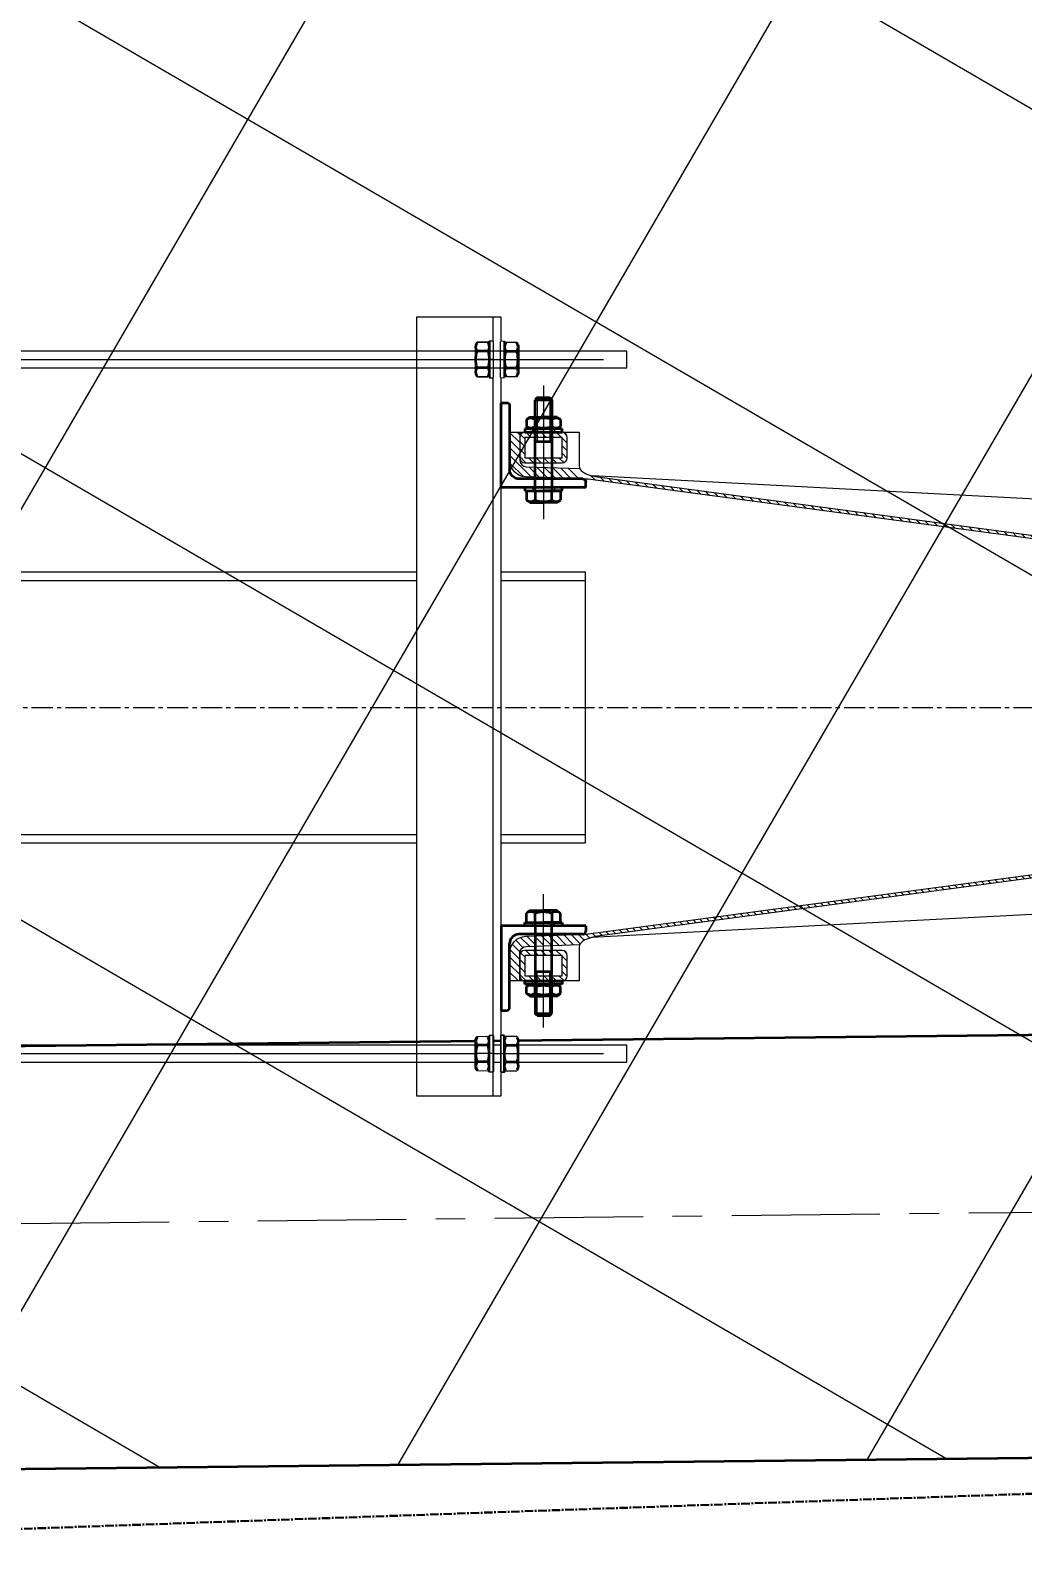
# Model space of a CAD drawing. Header units: millimetres. Extents: x 265754 to 14267433, y -6145605 to 2433772.
# Drawn here: x 7942283 to 7942869, y -581939 to -581038 of the extents above; entities that cross this region are included whole.
import ezdxf
from ezdxf import colors
from ezdxf.entities.mleader import LeaderData, LeaderLine
from ezdxf.math import Vec2, Vec3

# ---------------------------------------------------------------- set-up
doc = ezdxf.new("R2010")
doc.units = ezdxf.units.MM
doc.set_wipeout_variables(frame=1)
doc.linetypes.add('осевая', pattern=[2, 1.25, -0.25, 0.25, -0.25])
doc.linetypes.add('осеваяX2', pattern=[4, 2.5, -0.5, 0.5, -0.5])
for name, color, linetype, lineweight in [('1-Бетон', 106, 'Continuous', 35), ('Выноски', 3, 'Continuous', 15), ('ИС_Med', 7, 'Continuous', 35), ('ИС_Ось', 3, 'осевая', 18), ('ИС_Тон', 3, 'Continuous', 18), ('ИС_Тонкая', 3, 'Continuous', 18), ('ИС_Штр', 3, 'Continuous', 9), ('ИС_Штриховка', 2, 'Continuous', 9), ('МДП_Ось', 1, 'осеваяX2', 30)]:
    doc.layers.add(name, color=color, linetype=linetype, lineweight=lineweight)
doc.styles.add('ISOCPEUR', font='isocpeur.ttf', dxfattribs={"width": 0.8, "oblique": 15, "height": 2.5})
pattern_1 = [(135, (16598505.92198944, -12793054.58534241), (2.245064030267288, 2.245064030267288), [])]

# ---------------------------------------------------------------- blocks, each defined once
blk = doc.blocks.new('План Узловая')
at = {"layer": 'ИС_Штр'}
h = blk.add_hatch(dxfattribs=at)
h.set_pattern_fill('ANSI37', color=256, scale=75, angle=14.81052377493742)
h.set_pattern_definition([(59.81052396495632, (64725.58330176224, 13618.08657903201), (-205.8274349733927, 119.7438208730364), []), (149.8105239649563, (64725.58330176224, 13618.08657903201), (-119.7438208730364, -205.8274349733926), [])])
h.paths.add_polyline_path([(64765.27547507826, 13803.95766447927), (64760.00405898067, 13803.89978406299), (64695.98485941411, 13799.66649381252), (64637.30393426679, 13548.89627587504), (64733.79867590475, 13555.27702183503), (64768.00162352639, 13555.65257193602)])
h.paths.add_polyline_path([(64768.51172118128, 13509.19147569523), (64768.00162352639, 13555.65257193602), (64733.79867590475, 13555.27702183503), (64637.30393426679, 13548.89627587504), (64627.65097884211, 13507.64481759432)])
h.paths.add_polyline_path([(62393.91473601304, 12962.57771643333), (62406.02434799122, 12779.44648276642), (62505.80643444415, 12786.04460546293), (62493.69682246592, 12969.17583912984), (62782.34588460356, 12988.26285157073), (62635.07058297773, 13416.49794877076), (60918.2754130541, 13302.97431360988), (60921.58694187918, 13252.89472724003), (61420.4976120966, 13285.88535646279), (61446.01607285417, 12899.97479157173)])
h.paths.add_polyline_path([(62635.07058297773, 13416.49794877076), (62552.05010515067, 13657.89811566495), (60902.02081135398, 13548.78939562931), (60918.2754130541, 13302.97431360988)])
h.paths.add_polyline_path([(64637.30393426679, 13548.89627587504), (64695.98485941405, 13799.66649381246), (62552.05010515067, 13657.89811566495), (62635.07058297773, 13416.49794877076)])
h.paths.add_polyline_path([(64268.54185883497, 13503.70178122836), (64627.65097884211, 13507.64481759432), (64637.30393426673, 13548.89627587504), (62635.07058297773, 13416.49794877076), (62782.34588460356, 12988.26285157073), (62842.97031857976, 12992.27166184364), (62857.72974486928, 12769.0678177001), (62877.14361384121, 12712.61775462469), (62872.87079096149, 13101.76193775225), (63222.84969460394, 13105.60472387564), (63224.86475473153, 12922.08461331745), (63324.85872720083, 12923.18255220994), (63322.84366707318, 13106.70266276813), (64272.78629415698, 13117.14297427051)])
h.paths.add_polyline_path([(64294.01084125339, 12081.84913005563), (64299.18340373377, 12103.95383643563), (64283.91300334223, 12103.78616666421), (64279.67105554033, 12490.11842456448), (63329.72842844861, 12479.67811323138), (63327.71336832101, 12663.19822378957), (63227.71939585177, 12662.1002848972), (63229.73445597925, 12478.58017433895), (62958.65564861539, 12475.60371527699), (63122.03071113705, 12000.55504787201)], flags=17)
h.paths.add_polyline_path([(62958.65564861539, 12475.60371527699), (62877.19429921045, 12474.70926552638), (62884.34466154728, 12366.57576973224), (62535.0711654335, 12343.4799470185), (62522.96155345539, 12526.61118068558), (62423.17946700245, 12520.01305798889), (62435.28907898063, 12336.88182432204), (61487.39041591494, 12274.27889814659), (61512.8713298628, 11888.93614612939), (63122.03071113705, 12000.55504787201)], flags=17)
h.paths.add_polyline_path([(62406.02434799122, 12779.44648276642), (62396.12716394634, 12929.11961244553), (61448.22850079241, 12866.51668751368), (61466.68447097874, 12587.41075131088), (62414.57805277262, 12650.09052058909)])
h.paths.add_polyline_path([(62433.07665104739, 12370.33992830978), (62423.17946700245, 12520.01305798889), (62414.57805277262, 12650.09052058909), (61466.68447097874, 12587.41075131088), (61485.17798797664, 12307.73700220458)])
h.paths.add_polyline_path([(62882.13223361404, 12400.03387371986), (62863.63363533682, 12679.78446603706), (62514.36013922543, 12656.6886432867), (62522.96155345539, 12526.61118068558), (62532.85873750027, 12376.93805100623)], flags=17)
h.paths.add_polyline_path([(62793.64587383741, 12955.40566550847), (62495.90925039916, 12935.71773514216), (62505.80643444415, 12786.04460546293), (62514.36013922543, 12656.6886432867), (62863.63363533682, 12679.78446603706), (62857.72974486928, 12769.0678177001)], flags=17)
h.paths.add_polyline_path([(63224.86475473153, 12922.08461331745), (63223.21784639294, 13072.07557202131), (62873.23894275044, 13068.23278589803), (62876.31181927474, 12788.37282948359), (63226.29072291724, 12792.21561561048)], flags=17)
h.paths.add_polyline_path([(63227.71939585177, 12662.1002848972), (63226.29072291724, 12792.21561561048), (62876.31181927474, 12788.37282948359), (62877.14361384121, 12712.61775462469), (62947.16655671113, 12509.01075864438), (63229.36630419031, 12512.10932619334)], flags=17)
h.paths.add_polyline_path([(64279.30290375097, 12523.64757642808), (64276.22743108839, 12803.74397396063), (63326.28469538648, 12793.31355450378), (63327.71336832101, 12663.19822378957), (63329.36027665966, 12513.20726508577)], flags=17)
h.paths.add_polyline_path([(64276.22743108839, 12803.74397396063), (64273.15444594639, 13083.61382240709), (63323.21181886218, 13073.17351091374), (63324.85872720083, 12923.18255220994), (63326.28469538648, 12793.31355450378)])
h.paths.add_polyline_path([(66221.58489557641, 7824.802713020006), (66721.55475792277, 7830.292407486937), (66716.0650634566, 8330.26226976898), (65585.94169458555, 8317.853457813966), (65570.57055007824, 9717.769072378054), (66070.5404124246, 9723.258766844927), (66065.05071795767, 10223.22862919513), (64934.92734899221, 10210.81981723907), (64919.55620448483, 11610.73543180316), (65419.52606683125, 11616.22512627003), (65414.03637230751, 12116.19497862138), (64862.96007103164, 12115.91437940311), (61014.09417537221, 11858.68060725241), (61046.81775741297, 11354.29999420181), (62060.79670245119, 11424.07595104357), (62153.17042021739, 10027.12674071064), (61654.25998795353, 9994.136127222562), (61687.25060144783, 9495.225694864348), (62701.09579274931, 9562.266535624512), (62793.46951051551, 8165.317325291573), (62294.55907825165, 8132.326711803442), (62327.54969174595, 7633.416279445228), (63341.39488304744, 7700.457120205392), (63433.76860081364, 6303.507909872511), (62934.85816854978, 6270.51729638438), (62967.84878204652, 5771.606863989611), (63981.69397339312, 5838.647704752802), (64074.06769115932, 4441.698494419863), (63575.15725889546, 4408.707880931732), (63608.14787238982, 3909.797448573576), (64621.99306380592, 3976.838289395324), (64714.36678157211, 2579.889079062385), (64215.45634930825, 2546.898465574253), (64248.44696280261, 2047.988033216097), (65262.29215410404, 2115.028873976204), (65354.6658718703, 718.0796636432642), (64855.75543960638, 685.0890501551912), (64901.94229847548, -13.38555479858769), (65323.16334751365, 14.46781313285464), (68697.65451143665, 51.5199073983822), (68689.968939182, 751.4777148098801), (68189.99907683564, 745.9880203430075), (68174.62793232838, 2145.903634906979), (68674.59779467469, 2151.39332937391), (68669.10810020781, 2651.363191724056), (67538.9847312423, 2638.954379768053), (67523.61358673504, 4038.869994332083), (68023.5834490814, 4044.359688799013), (68018.09375461622, 4544.329550986644), (66887.970385677, 4531.920739030931), (66872.59924116975, 5931.836353594961), (67372.56910351611, 5937.326048061834), (67367.07940904918, 6437.29591041198), (66236.95604008366, 6424.887098455976)])
at = {"layer": 'ИС_Med'}
for points in [[(10149.6766130504, -4434.557615104772), (32095.84325178718, -1932.153487388219), (65313.53597854835, 264.3771739467629), (98056.22465341061, 623.8935575291398), (100215.1736815489, 528.4554030880099)], [(100302.5643072961, 274.3480767873116), (98052.0735818771, 373.8329087988241), (65323.16334751365, 14.46781313285464), (32087.49713647336, -2184.725104697689), (10232.9464191242, -4676.682758318668)]]:
    blk.add_lwpolyline(points, dxfattribs=at)
at = {"layer": 'ИС_Ось', "color": 2, "ltscale": 70}
for points in [[(172669.4865019924, -5094.448025299484), (148220.3896199672, -2510.588124022877), (129234.6710553742, -859.4733675673124), (98054.57211781928, 518.8690849919221), (65324.98813192089, 159.4965908002632), (33630.76804503257, -1936.293949172323), (8903.024143849587, -4780.269644752174)], [(172654.2472980657, -5238.644997055766), (148206.487485762, -2654.926401646415), (129225.1836240305, -1004.195574880687), (98052.16449633686, 373.8339087393761), (65330.57200592806, 14.54916157400294), (33643.84309371328, -2080.746022053769), (8919.59160160087, -4924.320050317932)]]:
    blk.add_lwpolyline(points, dxfattribs=at)
blk = doc.blocks.new('Б1530')
at = {"layer": 'ИС_Штриховка', "ltscale": 15}
h = blk.add_hatch(dxfattribs=at)
h.set_pattern_fill('ANSI31', color=256, scale=50, style=0)
h.set_pattern_definition([(45, (-959244.342347345, -236738.1997060364), (-112.2532015133644, 112.2532015133644), [])])
edge = h.paths.add_edge_path()
edge.add_line((-699.999999852851, -180.0000000094878), (-699.9999998530839, -1.498672645539045e-06))
edge.add_line((-699.9999998530839, -1.498672645539045e-06), (699.9999998530839, 1.498672645539045e-06))
edge.add_line((699.9999998530839, 1.498672645539045e-06), (699.9999998530839, -179.9999982033041))
edge.add_line((699.9999998530839, -179.9999982033041), (389.9999999606516, -179.9999989250791))
edge.add_arc((390.0000006591436, -479.99999892505), 299.9999999999709, 90.00000013340214, 179.9999999871823)
edge.add_line((90.00000065914355, -479.9999988579366), (90.0000005926704, -1077.157285340945))
edge.add_arc((290.000000592554, -1077.157285385678), 199.9999999998836, 179.999999987185, 224.99999991699)
edge.add_line((148.5786441504024, -1218.578641418047), (310.0000006540213, -1379.999998389569))
edge.add_line((310.0000006540213, -1379.999998389569), (295.0000005525071, -1529.999998762098))
edge.add_line((295.0000005525071, -1529.999998762098), (-294.9999992984813, -1529.999998762098))
edge.add_line((-294.9999992984813, -1529.999998762098), (-309.9999994577374, -1379.999998389569))
edge.add_line((-309.9999994577374, -1379.999998389569), (-148.5786432343302, -1218.578642163979))
edge.add_arc((-289.999999472755, -1077.157285927678), 200.0000000000749, 315.0000000004304, 359.9999999628558)
edge.add_line((-89.99999947263859, -1077.157286057336), (-89.99999927985482, -479.9999991760997))
edge.add_arc((-389.9999992798548, -479.9999989814823), 300, 359.9999999628308, 450.0000001899868)
edge.add_line((-390.0000002746237, -179.9999989815115), (-699.999999852851, -180.0000000094878))
blk = doc.blocks.new('*U1769')
at = {"layer": 'ИС_Med'}
for p, q in [((0.5, 16.25360478205721), (3.465728752538098, 20.00000000000011)), ((14.5, 20.00000000000011), (3.465728752538126, 20.00000000000011)), ((14.5, 20.00000000000011), (14.50000000000003, 12.00000000000011)), ((0.5, 16.2536047820571), (0.5, 0)), ((0.5, -16.25360478205698), (0.5, 0)), ((14.5, 10.00000000000011), (3.465728752538155, 10.00000000000011)), ((14.50000000000003, 12.00000000000011), (14.50000000000003, -11.99999999999989)), ((14.50000000000003, 10.00000000000011), (14.50000000000003, 0)), ((16.50000000000003, 10.00000000000011), (122, 10.00000000000011)), ((72.50000000000003, 10.00000000000013), (72.50000000000003, -9.999999999999758)), ((124.5, 7.5), (122, 10.00000000000011)), ((122, 10.00000000000011), (122, -10)), ((124.5, 7.500000000000114), (124.5, -7.5)), ((0.5, -16.2536047820571), (3.465728752538098, -20)), ((3.465728752538098, -10), (14.5, -9.999999999999886)), ((122.0000000000001, -10), (16.50000000000003, -9.999999999999886)), ((124.5, -7.5), (122, -10)), ((14.5, -20), (3.465728752538126, -20))]:
    blk.add_line(p, q, dxfattribs=at)
at = {"layer": 'ИС_Med', "color": 0}
for p, q in [((14.50000000000003, -10), (14.50000000000003, 0)), ((14.5, -20), (14.50000000000003, -11.99999999999989))]:
    blk.add_line(p, q, dxfattribs=at)
at = {"layer": 'ИС_Med'}
for centre, radius, start, end in [((9.893398282201673, 15.00000000000011), 8.143398282201654, 142.121120508285, 217.878879491715), ((31.75, 0), 30, 160.5287793655071, 199.4712206344929), ((16.50000000000003, 12.00000000000011), 2, 180, 270), ((9.893398282201673, -15), 8.143398282201654, 142.121120508285, 217.878879491715), ((16.50000000000003, -11.99999999999989), 2, 90, 180)]:
    blk.add_arc(centre, radius, start, end, dxfattribs=at)
at = {"layer": 'ИС_Тонкая'}
for p, q in [((124.5, 7.5), (72.50000000000003, 7.500000000000129)), ((124.5, -7.5), (72.50000000000003, -7.499999999999758))]:
    blk.add_line(p, q, dxfattribs=at)
blk = doc.blocks.new('*U1768')
at = {"layer": 'ИС_Med'}
for p, q in [((0, 16.25360478205732), (2.965728752537871, 20.00000000000011)), ((2.965728752537871, 20.00000000000011), (11.03427124746122, 20.00000000000011)), ((14, 16.25360478205732), (11.03427124746213, 20.00000000000011)), ((0, 16.25360478205721), (0, 1.13686837721616e-13)), ((0, -16.25360478205698), (0, 1.13686837721616e-13)), ((2.965728752537871, 10.00000000000023), (11.03427124746213, 10.00000000000023)), ((14, 16.25360478205721), (14, 1.13686837721616e-13)), ((14, -16.25360478205698), (14, 1.13686837721616e-13)), ((0, -16.25360478205698), (2.965728752537871, -19.99999999999989)), ((2.965728752537871, -10), (11.03427124746213, -10)), ((14, -16.25360478205698), (11.03427124746213, -19.99999999999989)), ((2.965728752537871, -20), (11.03427124746213, -20))]:
    blk.add_line(p, q, dxfattribs=at)
for centre, radius, start, end in [((9.393398282201815, 15.00000000000023), 8.143398282201652, 142.1211205083077, 217.8788794916923), ((4.606601717798185, 15.00000000000023), 8.143398282201652, 322.1211205083077, 37.87887949169231), ((31.25, 1.13686837721616e-13), 30, 160.5287793655104, 199.4712206344896), ((-17.25, 1.13686837721616e-13), 30, 340.5287793655104, 19.47122063448962), ((9.393398282201815, -14.99999999999989), 8.143398282201652, 142.1211205083077, 217.8788794916923), ((4.606601717798185, -14.99999999999989), 8.143398282201652, 322.1211205083077, 37.87887949169231)]:
    blk.add_arc(centre, radius, start, end, dxfattribs=at)
blk = doc.blocks.new('*U1766')
at = {"layer": 'ИС_Med'}
for p, q in [((0.03063662168299919, 21.99999546336915), (0.03288453112542511, -22)), ((4.030636621683, 21.99999546336912), (0.03063662168299919, 21.99999546336912)), ((4.032884531125426, -22), (4.030636621683, 21.99999546336912)), ((0.03288453112542511, -22), (4.032884531125426, -22))]:
    blk.add_line(p, q, dxfattribs=at)
at = {"layer": 'ИС_Тонкая'}
for p, q in [((0.03288453112542511, 12.99999999999999), (4.032884531125426, 12.99999999999999)), ((0.0328845311253998, -12.99999999999997), (4.032884531125401, -13))]:
    blk.add_line(p, q, dxfattribs=at)
blk = doc.blocks.new('*U1767')
at = {"layer": 'ИС_Med'}
for p, q in [((0.03063662168299919, 21.99999546336915), (0.03288453112542511, -22)), ((4.030636621683, 21.99999546336912), (0.03063662168299919, 21.99999546336912)), ((4.032884531125426, -22), (4.030636621683, 21.99999546336912)), ((0.03288453112542511, -22), (4.032884531125426, -22))]:
    blk.add_line(p, q, dxfattribs=at)
at = {"layer": 'ИС_Тонкая'}
for p, q in [((0.03288453112542511, 12.99999999999999), (4.032884531125426, 12.99999999999999)), ((0.0328845311253998, -12.99999999999997), (4.032884531125401, -13))]:
    blk.add_line(p, q, dxfattribs=at)
blk = doc.blocks.new('*U2082')
at = {"layer": 'ИС_Med'}
blk.add_lwpolyline([(10.5000353891265, 1.99997926421049), (10.5000353891265, -2.073578951033994e-05), (-10.4999646108735, -2.073578951033994e-05), (-10.4999646108735, 1.999979264210491), (-8.4999646108735, 1.999979264210491), (-9.817464610873381, 2.760638243867458), (-9.817464610873381, 9.239320284553468), (-8.4999646108735, 9.99997926421049), (8.5000353891265, 9.99997926421049), (9.817535389126382, 9.239320284553466), (9.817535389126382, 2.760638243867456), (8.5000353891265, 1.99997926421049)], close=True, dxfattribs=at)
blk.add_wipeout([(10.500035389126499, 1.9999792642104879), (10.500035389126495, -2.073578951033994e-05), (-10.4999646108735, -2.073578951033994e-05), (-10.4999646108735, 1.9999792642104914), (-8.499964610873501, 1.9999792642104914), (-9.817464610873383, 2.760638243867456), (-9.817464610873383, 9.239320284553466), (-8.499964610873501, 9.99997926421049), (8.500035389126499, 9.99997926421049), (9.81753538912638, 9.239320284553466), (9.81753538912638, 2.760638243867456), (8.500035389126499, 1.9999792642104879)]).dxf.layer = 'ИС_Med'
for p, q in [((-4.908714610873554, 2.760638243867456), (-4.908714610873554, 9.239320284553466)), ((4.908785389126328, 2.760638243867456), (4.908785389126328, 9.239320284553466)), ((-10.4999646108735, 1.999979264210491), (10.5000353891265, 1.99997926421049))]:
    blk.add_line(p, q, dxfattribs=at)
for centre, radius, start, end in [((-7.363089610873581, 5.659953772805419), 4.34002549140533, 55.5615305952681, 124.4384694047316), ((3.538912650036252e-05, -6.219134231924548), 16.21911349613531, 72.38303115960969, 107.6169688403777), ((7.363160389126582, 5.659953772805418), 4.34002549140533, 55.5615305952681, 124.4384694047316), ((-7.363089610873581, 6.34000475561545), 4.340025491405322, 235.5615305952682, 304.4384694047317), ((3.538912650036252e-05, 18.21909276034541), 16.21911349613532, 252.3830311596097, 287.6169688403777), ((7.363160389126582, 6.340004755615448), 4.340025491405314, 235.5615305952682, 304.4384694047317)]:
    blk.add_arc(centre, radius, start, end, dxfattribs=at)
at = {"layer": 'ИС_Штр'}
blk.add_line((3.538912649947434e-05, -2.073578951033994e-05), (3.538912829123488e-05, 9.999979264210767), dxfattribs=at)
blk = doc.blocks.new('*U1755')
at = {"layer": 'ИС_Med'}
for p, q in [((0, 0), (0, -50)), ((0, 0), (3.199999999953434, 0)), ((4.999999999767169, -1.800021531991661), (5, -39.49999999906868)), ((48.20004882803187, -45.00000000046566), (10.50000000046566, -44.99999999953434)), ((0, -50), (50, -50)), ((50, -50), (50, -46.79999999981374))]:
    blk.add_line(p, q, dxfattribs=at)
for centre, radius, start, end in [((3.199999999953434, -1.799999999813735), 1.8, 359.9993146065251, 90), ((10.50000000046566, -39.49999999906868), 5.5, 180, 270), ((48.19999999995343, -46.79999999981374), 1.8, 0, 90.00155424156249)]:
    blk.add_arc(centre, radius, start, end, dxfattribs=at)
blk = doc.blocks.new('*U1762')
at = {"layer": 'ИС_Med'}
for p, q in [((0.5, 16.25360478205721), (3.465728752538098, 20.00000000000011)), ((14.5, 20.00000000000011), (3.465728752538126, 20.00000000000011)), ((14.5, 20.00000000000011), (14.50000000000003, 12.00000000000011)), ((0.5, 16.2536047820571), (0.5, 0)), ((0.5, -16.25360478205698), (0.5, 0)), ((14.5, 10.00000000000011), (3.465728752538155, 10.00000000000011)), ((14.50000000000003, 12.00000000000011), (14.50000000000003, -11.99999999999989)), ((14.50000000000003, 10.00000000000011), (14.50000000000003, 0)), ((16.50000000000003, 10.00000000000011), (122, 10.00000000000011)), ((72.50000000000003, 10.00000000000013), (72.50000000000003, -9.999999999999758)), ((124.5, 7.5), (122, 10.00000000000011)), ((122, 10.00000000000011), (122, -10)), ((124.5, 7.500000000000114), (124.5, -7.5)), ((0.5, -16.2536047820571), (3.465728752538098, -20)), ((3.465728752538098, -10), (14.5, -9.999999999999886)), ((122.0000000000001, -10), (16.50000000000003, -9.999999999999886)), ((124.5, -7.5), (122, -10)), ((14.5, -20), (3.465728752538126, -20))]:
    blk.add_line(p, q, dxfattribs=at)
at = {"layer": 'ИС_Med', "color": 0}
for p, q in [((14.50000000000003, -10), (14.50000000000003, 0)), ((14.5, -20), (14.50000000000003, -11.99999999999989))]:
    blk.add_line(p, q, dxfattribs=at)
at = {"layer": 'ИС_Med'}
for centre, radius, start, end in [((9.893398282201673, 15.00000000000011), 8.143398282201654, 142.121120508285, 217.878879491715), ((31.75, 0), 30, 160.5287793655071, 199.4712206344929), ((16.50000000000003, 12.00000000000011), 2, 180, 270), ((9.893398282201673, -15), 8.143398282201654, 142.121120508285, 217.878879491715), ((16.50000000000003, -11.99999999999989), 2, 90, 180)]:
    blk.add_arc(centre, radius, start, end, dxfattribs=at)
at = {"layer": 'ИС_Тонкая'}
for p, q in [((124.5, 7.5), (72.50000000000003, 7.500000000000129)), ((124.5, -7.5), (72.50000000000003, -7.499999999999758))]:
    blk.add_line(p, q, dxfattribs=at)
blk = doc.blocks.new('*U1763')
at = {"layer": 'ИС_Med'}
for p, q in [((0, 16.25360478205732), (2.965728752537871, 20.00000000000011)), ((2.965728752537871, 20.00000000000011), (11.03427124746122, 20.00000000000011)), ((14, 16.25360478205732), (11.03427124746213, 20.00000000000011)), ((0, 16.25360478205721), (0, 1.13686837721616e-13)), ((0, -16.25360478205698), (0, 1.13686837721616e-13)), ((2.965728752537871, 10.00000000000023), (11.03427124746213, 10.00000000000023)), ((14, 16.25360478205721), (14, 1.13686837721616e-13)), ((14, -16.25360478205698), (14, 1.13686837721616e-13)), ((0, -16.25360478205698), (2.965728752537871, -19.99999999999989)), ((2.965728752537871, -10), (11.03427124746213, -10)), ((14, -16.25360478205698), (11.03427124746213, -19.99999999999989)), ((2.965728752537871, -20), (11.03427124746213, -20))]:
    blk.add_line(p, q, dxfattribs=at)
for centre, radius, start, end in [((9.393398282201815, 15.00000000000023), 8.143398282201652, 142.1211205083077, 217.8788794916923), ((4.606601717798185, 15.00000000000023), 8.143398282201652, 322.1211205083077, 37.87887949169231), ((31.25, 1.13686837721616e-13), 30, 160.5287793655104, 199.4712206344896), ((-17.25, 1.13686837721616e-13), 30, 340.5287793655104, 19.47122063448962), ((9.393398282201815, -14.99999999999989), 8.143398282201652, 142.1211205083077, 217.8788794916923), ((4.606601717798185, -14.99999999999989), 8.143398282201652, 322.1211205083077, 37.87887949169231)]:
    blk.add_arc(centre, radius, start, end, dxfattribs=at)
blk = doc.blocks.new('*U1764')
at = {"layer": 'ИС_Med'}
for p, q in [((0.03063662168299919, 21.99999546336915), (0.03288453112542511, -22)), ((4.030636621683, 21.99999546336912), (0.03063662168299919, 21.99999546336912)), ((4.032884531125426, -22), (4.030636621683, 21.99999546336912)), ((0.03288453112542511, -22), (4.032884531125426, -22))]:
    blk.add_line(p, q, dxfattribs=at)
at = {"layer": 'ИС_Тонкая'}
for p, q in [((0.03288453112542511, 12.99999999999999), (4.032884531125426, 12.99999999999999)), ((0.0328845311253998, -12.99999999999997), (4.032884531125401, -13))]:
    blk.add_line(p, q, dxfattribs=at)
blk = doc.blocks.new('*U1765')
at = {"layer": 'ИС_Med'}
for p, q in [((0.03063662168299919, 21.99999546336915), (0.03288453112542511, -22)), ((4.030636621683, 21.99999546336912), (0.03063662168299919, 21.99999546336912)), ((4.032884531125426, -22), (4.030636621683, 21.99999546336912)), ((0.03288453112542511, -22), (4.032884531125426, -22))]:
    blk.add_line(p, q, dxfattribs=at)
at = {"layer": 'ИС_Тонкая'}
for p, q in [((0.03288453112542511, 12.99999999999999), (4.032884531125426, 12.99999999999999)), ((0.0328845311253998, -12.99999999999997), (4.032884531125401, -13))]:
    blk.add_line(p, q, dxfattribs=at)
blk = doc.blocks.new('У50-51')
at = {"layer": 'ИС_Тонкая'}
blk.add_line((0, -45), (460, -44.99999999813735), dxfattribs=at)
blk.add_lwpolyline([(0, 0), (460, 1.862645149230957e-09), (460, -49.99999999813735), (0, -50)], close=True, dxfattribs=at)
blk = doc.blocks.new('водоотвод МОЙ !')
h = blk.add_hatch()
h.set_pattern_fill('ANSI31', color=256)
h.set_pattern_definition(pattern_1)
edge = h.paths.add_edge_path()
edge.add_line((-142.156135559082, -802.4447174072266), (-141.055534362793, -833.9618377685547))
edge.add_arc((-145.874885559082, -841.0619049072266), 8.579612063137205, 19.51463725574598, 55.817525520285926, ccw=False)
edge.add_line((-137.788948059082, -838.1947174072266), (-137.401985168457, -839.4185333251953))
edge.add_line((-137.398323059082, -839.4134674072266), (-136.8069534301758, -841.1712951660156))
edge.add_line((-136.812385559082, -841.1790924072266), (-136.1143646240234, -844.5259246826172))
edge.add_line((-136.109260559082, -844.5228424072266), (-101.5897674560547, -1102.132194519043))
edge.add_arc((-0.4998855590820312, -1088.585342407227), 102.0000000031231, 187.6321357172382, 352.3678643187499)
edge.add_line((100.601676940918, -1102.132217407227), (135.1211700439453, -844.5228652954098))
edge.add_line((135.125114440918, -844.5228424072266), (135.4743194580078, -842.5498962402344))
edge.add_line((135.476676940918, -842.5462799072266), (136.4168548583984, -839.4145736694336))
edge.add_line((136.414176940918, -839.4134674072266), (136.801139831543, -838.1896514892578))
edge.add_arc((144.593864440918, -840.8431549072266), 8.236720507578013, 123.39871735455111, 161.2691196950423, ccw=False)
edge.add_line((140.062614440918, -833.9603424072266), (141.163215637207, -802.4432220458984))
edge.add_arc((145.164176940918, -802.5853424072266), 3.999999992483084, 89.99999994788982, 178.0000000967661, ccw=False)
edge.add_line((145.164176940918, -798.5853424072266), (161.5072860717773, -798.5853424072266))
edge.add_line((161.507926940918, -798.5853424072266), (161.507926940918, -792.5853424072266))
edge.add_line((161.507926940918, -792.5853424072266), (145.1648178100586, -792.5853424072266))
edge.add_arc((145.164176940918, -802.5853424072266), 10.00000000021828, 90, 178.0000000226493)
edge.add_line((135.164176940918, -802.2337799072266), (133.9120101928711, -838.091178894043))
edge.add_arc((123.921989440918, -837.7415924072266), 9.999999962004537, 352.3678642393512, 357.99999996256895, ccw=False)
edge.add_line((133.836051940918, -839.0697174072266), (98.6218566894531, -1101.863410949707))
edge.add_arc((-0.4998855590820312, -1088.585342407227), 100.0000000016863, 187.6321357165658, 352.3678643191089, ccw=False)
edge.add_line((-99.60926055908203, -1101.866592407227), (-134.8234558105469, -839.0728988647456))
edge.add_arc((-124.913948059082, -837.7415924072266), 9.999999925726467, 182.0000000551212, 187.6321357780026, ccw=False)
edge.add_line((-134.906135559082, -838.0931549072266), (-136.1583023071289, -802.2357559204103))
edge.add_arc((-146.148323059082, -802.5853424072266), 9.99999999817172, 1.99999999890948, 90.00000002084408)
edge.add_line((-146.148323059082, -792.5853424072266), (-162.4914321899414, -792.5853424072266))
edge.add_line((-162.492073059082, -792.5853424072266), (-162.492073059082, -798.5853424072266))
edge.add_line((-162.492073059082, -798.5853424072266), (-146.1489639282227, -798.5853424072266))
edge.add_arc((-146.148323059082, -802.5853424072266), 4.000000009909853, 2.000000102454578, 89.99999984366929, ccw=False)
h = blk.add_hatch()
h.set_pattern_fill('ANSI31', color=256)
h.set_pattern_definition([(135, (16598199.92980194, -12793054.58534241), (2.245064030267288, 2.245064030267288), [])])
h.paths.add_polyline_path([(-147.492073059082, -798.5853424072266, -0.4142135623730951), (-144.492073059082, -801.5853424072266), (-144.492073059082, -823.5853424072266, -0.4142135623730951), (-147.492073059082, -826.5853424072266), (-159.492073059082, -826.5853424072266, -0.4142135623730951), (-162.492073059082, -823.5853424072266), (-162.492073059082, -801.5853424072266, -0.4142135623730951), (-159.492073059082, -798.5853424072266)])
h.paths.add_polyline_path([(-159.4920806884766, -801.5853500366211), (-159.4920654296875, -823.5853424072266), (-147.492073059082, -823.5853500366211), (-147.4920654296875, -801.5853424072266)], flags=16)
h = blk.add_hatch()
h.set_pattern_fill('ANSI31', color=256)
h.set_pattern_definition(pattern_1)
h.paths.add_polyline_path([(158.507926940918, -798.5853424072266, -0.4142135623730951), (161.507926940918, -801.5853424072266), (161.507926940918, -823.5853424072266, -0.4142135623730951), (158.507926940918, -826.5853424072266), (146.507926940918, -826.5853424072266, -0.4142135623730951), (143.507926940918, -823.5853424072266), (143.507926940918, -801.5853424072266, -0.4142135623730951), (146.507926940918, -798.5853424072266)])
h.paths.add_polyline_path([(146.507926940918, -801.5853424072266), (146.507926940918, -823.5853424072266), (158.507926940918, -823.5853424072266), (158.507926940918, -801.5853424072266)], flags=16)
at = {"ltscale": 6}
blk.add_line((204.500114405062, -139.6831454937346, -4.9092318307e-06), (204.500114440918, -848.0927200317383, -4.9092318307e-06), dxfattribs=at)
for p, q in [((-75, -181), (-74.99999237060547, -737.585334777832)), ((75, -181), (75, -737.585334777832)), ((-80, -191), (-80.00000762939453, -737.5853424072266)), ((80, -191), (79.99999237060547, -737.5853424072266)), ((-79.99998474121094, -787.5853424072266, 4.9092318307e-06), (-80.00000762939453, -837.2257919311523, 4.9092318307e-06)), ((-75.00000762939453, -787.5853424072266, 4.9092318307e-06), (-75, -837.2257995605469, 4.9092318307e-06)), ((75, -787.5853424072266, 4.9092318307e-06), (75, -837.2257995605469, 4.9092318307e-06)), ((80.00000762939453, -787.5853424072266, 4.9092318307e-06), (80, -837.2257919311523, 4.9092318307e-06)), ((-190.046760559082, -812.5853424072266), (-111.234260559082, -812.5853424072266)), ((189.054801940918, -812.5853424072266), (110.242301940918, -812.5853424072266)), ((-80.00000762939453, -837.2257843017578, 4.9092318307e-06), (80, -837.2257919311523, 4.9092318307e-06))]:
    blk.add_line(p, q)
for points in [[(209.500114405062, -139.6831454937346), (209.500114440918, -861.8079986572266), (199.500114440918, -861.8079986572266), (199.500114405062, -139.6831454937346)], [(-136.898323059082, -841.4994049072266), (-110.632698059082, -1342.585342407227), (109.648551940918, -1342.585342407227), (135.929801940918, -841.0150299072266)]]:
    blk.add_lwpolyline(points)
for points in [[(100.601676940918, -1102.132217407227), (135.125114440918, -844.5228424072266), (135.476676940918, -842.5462799072266), (136.414176940918, -839.4134674072266), (136.796989440918, -838.1947174072266, -0.1667613517982098), (140.062614440918, -833.9603424072266, -0.0629584538219654), (143.046989440918, -833.5853424072266), (161.507926940918, -833.5853424072266), (161.507926940918, -792.5853424072266), (145.164176940918, -792.5853424072266, 0.4040262259574973), (135.164176940918, -802.2337799072266), (133.914176940918, -838.0931549072266, -0.024579776362641), (133.836051940918, -839.0697174072266), (98.62511444091797, -1101.866592407227, -0.8749385851699022)], [(-99.60926055908203, -1101.866592407227), (-134.820198059082, -839.0697174072266, -0.0245797763626409), (-134.906135559082, -838.0931549072266), (-136.156135559082, -802.2337799072266, 0.4040262259574973), (-146.148323059082, -792.5853424072266), (-162.492073059082, -792.5853424072266), (-162.492073059082, -833.5853424072266), (-144.038948059082, -833.5853424072266, -0.0629584538219653), (-141.054573059082, -833.9603424072266, -0.1597394776323853), (-137.788948059082, -838.1947174072266), (-137.398323059082, -839.4134674072266), (-136.812385559082, -841.1790924072266), (-136.109260559082, -844.5228424072266), (-101.585823059082, -1102.132217407227, 0.8749385851699022)], [(-162.492073059082, -798.5853424072266), (-146.148323059082, -798.5853424072266, -0.4040262259574973), (-142.156135559082, -802.4447174072266), (-141.054573059082, -833.9603424072266)], [(161.507926940918, -798.5853424072266), (145.164176940918, -798.5853424072266, 0.4040262259574973), (141.164176940918, -802.4447174072266), (140.062614440918, -833.9603424072266)]]:
    blk.add_lwpolyline(points, format="xyb")
for points in [[(-162.492073059082, -801.5853424072266, -0.414213562373095), (-159.492073059082, -798.5853424072266), (-147.492073059082, -798.5853424072266, -0.414213562373095), (-144.492073059082, -801.5853424072266), (-144.492073059082, -823.5853424072266, -0.414213562373095), (-147.492073059082, -826.5853424072266), (-159.492073059082, -826.5853424072266, -0.414213562373095), (-162.492073059082, -823.5853424072266)], [(143.507926940918, -801.5853424072266, -0.414213562373095), (146.507926940918, -798.5853424072266), (158.507926940918, -798.5853424072266, -0.414213562373095), (161.507926940918, -801.5853424072266), (161.507926940918, -823.5853424072266, -0.414213562373095), (158.507926940918, -826.5853424072266), (146.507926940918, -826.5853424072266, -0.414213562373095), (143.507926940918, -823.5853424072266)]]:
    blk.add_lwpolyline(points, format="xyb", close=True)
for points in [[(-147.492073059082, -823.5853424072266), (-159.492073059082, -823.5853424072266), (-159.492073059082, -801.5853424072266), (-147.492073059082, -801.5853424072266)], [(158.507926940918, -823.5853424072266), (146.507926940918, -823.5853424072266), (146.507926940918, -801.5853424072266), (158.507926940918, -801.5853424072266)]]:
    blk.add_lwpolyline(points, close=True)
at = {"rotation": 180}
blk.add_blockref('*U1755', (-129.984260559082, -837.5853424072266), dxfattribs=at)
at = {"xscale": -1, "rotation": 180}
blk.add_blockref('*U1755', (128.992301940918, -837.5853424072266), dxfattribs=at)
at = {"yscale": 0.5, "zscale": 0.5}
for name, p, xscale in [('*U1762', (-120.734260559082, -812.5853424072266), -0.5), ('*U1769', (119.750114440918, -812.5853424072266), 0.5)]:
    blk.add_blockref(name, p, dxfattribs=dict(at, xscale=xscale))
at = {"yscale": 0.5, "zscale": 0.5, "rotation": 180}
for name, p, xscale in [('*U1763', (-171.492073059082, -812.5853424072266), -0.5), ('*U1764', (-164.515510559082, -812.5853424072266), -0.5), ('*U1765', (-129.999885559082, -812.5853424072266), -0.5), ('*U1767', (129.007926940918, -812.5853424072266), 0.5), ('*U1766', (163.515739440918, -812.5853424072266), 0.5), ('*U1768', (170.507926940918, -812.5853424072266), 0.5)]:
    blk.add_blockref(name, p, dxfattribs=dict(at, xscale=xscale))
at = {"xscale": -1}
blk.add_blockref('*U2082', (204.500114440918, -782.5853424072266), dxfattribs=at)
at = {"rotation": 180}
blk.add_blockref('*U2082', (204.500114440918, -787.5853424072266), dxfattribs=at)
blk.add_blockref('У50-51', (-230.492073059082, -737.5853424072266))
blk.add_blockref('*U2082', (-205.492073059082, -782.5853424072266))
at = {"xscale": -1, "rotation": 180}
blk.add_blockref('*U2082', (-205.492073059082, -787.5853424072266), dxfattribs=at)
at = {"ltscale": 6}
blk.add_line((-205.499885559082, -139.6831456655054, -4.9092318307e-06), (-205.499885559082, -848.0927200317383, -4.9092318307e-06), dxfattribs=at)
blk.add_lwpolyline([(-200.499885559082, -139.6831456655054), (-200.499885559082, -861.8079986572266), (-210.499885559082, -861.8079986572266), (-210.499885559082, -139.6831456655054)])
blk = doc.blocks.new('_None')
blk = doc.blocks.new('е344н')
at = {"layer": 'ИС_Ось', "ltscale": 10, "flags": 128}
blk.add_lwpolyline([(5700.000003721565, 719.0469084846554), (5699.999998290092, -918.5716674489668)], dxfattribs=at)
at = {"layer": 'ИС_Med'}
blk.add_blockref('Б1530', (4750.000000067055, 209.5765426434809), dxfattribs=at)
at = {"layer": 'ИС_Тон', "linetype": 'Continuous'}
blk.add_blockref('водоотвод МОЙ !', (5699.880194705911, 349.2596832218114), dxfattribs=at)
at = {"layer": 'Выноски'}
ml = blk.add_multileader_mtext('Standard', dxfattribs=at)
ml.set_content('6', color=256, style='ISOCPEUR')
ml.set_leader_properties(color=256)
ml.set_arrow_properties(name='NONE')
ml.build(insert=Vec2(0, 0))
ml.multileader.update_dxf_attribs({"text_left_attachment_type": 6, "text_right_attachment_type": 6, "dogleg_length": 2, "arrow_head_size": 250, "scale": 100})
ctx = ml.context
ctx.base_point, ctx.scale, ctx.char_height, ctx.arrow_head_size, ctx.landing_gap_size, ctx.plane_origin = Vec3(-352.6547227362462, -548.6866663480178), 100, 250, 250, 62.5, Vec3(4841.548433097079, -1008.328971155221)
ctx.left_attachment, ctx.right_attachment = 6, 6
notes = []
notes.append((ctx, [(0, (1, 1, 0), (-403.1644373396412, -548.6866663480178), (1, 0), 50.50971460339497, [(0, [(-671.6812872309238, 92.89934338768944)], 0, [])])]))
ctx.mtext.insert, ctx.mtext.width, ctx.mtext.flow_direction = Vec3(-290.1547227362171, -248.6866663480178), 2086.173839053372, 5
for ctx, leaders in notes:
    for number, flags, end, landing, length, lines in leaders:
        leader = LeaderData()
        leader.index, (leader.has_last_leader_line, leader.has_dogleg_vector, leader.attachment_direction) = number, flags
        leader.last_leader_point, leader.dogleg_vector, leader.dogleg_length = Vec3(end), Vec3(landing), length
        for number, points, colour, breaks in lines:
            line = LeaderLine()
            line.index, line.vertices, line.color, line.breaks = number, Vec3.list(points), colors.encode_raw_color(colour), breaks
            leader.lines.append(line)
        ctx.leaders.append(leader)

msp = doc.modelspace()

# ---------------------------------------------------------------- linework, layer by layer
at = {"layer": 'МДП_Ось', "ltscale": 2, "flags": 128}
for points in [[(7744118.950588193, -600901.0188382629), (7877092.999730748, -581616.4054394475, -0.06236864998936653), (8026169.574010785, -578717.1937406478), (8060956.837795081, -582387.9327475576, -0.0006835939129814506), (8065307.261137919, -582850.9975507914, -0.00205078418366611), (8069655.076218408, -583337.8454738357, -0.003417982021346688), (8073997.284802367, -583872.2148878503, -0.004785192664712667), (8078330.110013368, -584477.744016788, -0.006152421236038208), (8082648.610660977, -585177.8942796449, -0.007519673090428114), (8086946.301076824, -585995.8418994837, -0.008886952884495258), (8091214.780204762, -586954.3275510408, -0.0102542657405138), (8095443.375245943, -588075.4542165053, -0.1601430922746658), (8147070.400589593, -623222.8795043117, -0.0102542657405138), (8149663.690246969, -626746.0584357762, -0.008886952884495258), (8152120.284078276, -630365.969424423, -0.007519673090428114), (8154456.833502691, -634064.5797038011, -0.006152421236038208), (8156691.416068209, -637825.7363064205, -0.004785192664712667), (8158843.216732579, -641634.9086241539, -0.003417982021346688), (8160932.252002124, -645478.8984387383, -0.00205078418366611), (8162979.12972612, -649345.5259694468, -0.0006835937965661287), (8165004.836376817, -653223.299149419), (8177974.555806698, -678106.2325745835, 0.0006835937965661287), (8180000.26245943, -681984.0057558079, 0.00205078418366611), (8182047.140182366, -685850.633285951, 0.003417982021346688), (8184136.175451996, -689694.6231004137, 0.004785192664712667), (8186287.976116366, -693503.795418147, 0.006152421236038208), (8188522.558681798, -697264.9520208883, 0.007519673090428114), (8190859.108106214, -700963.5623002665, 0.008886952884495258), (8193315.701937435, -704583.4732890349, 0.0102542657405138), (8195908.991594639, -708106.652220743, 0.2138723582029343), (8267938.749952664, -746889.3201956032, 0.0102542657405138), (8272307.630970686, -747114.752391343, 0.008886952884495258), (8276682.015217912, -747172.8150737833, 0.007519673090428114), (8281056.015060954, -747087.3365069298, 0.006152421236038208), (8285426.097272793, -746882.3006934635, 0.004785192664712667), (8289790.692661519, -746581.7230216657, 0.003417982021346688), (8294149.802126802, -746209.5795941239, 0.00205078418366611), (8298504.602326069, -745789.7795278534, 0.0006835938547737896), (8302857.05248278, -745346.1694407022), (8316226.710225059, -743971.1946019325)], [(7745001.622699816, -606987.3469548997), (7877975.671842371, -587702.7335560843, -0.06236864998936663), (8025524.211227013, -584833.2387762343), (8060311.475020278, -588503.9777840906, -0.0006835939129815154), (8064647.963750044, -588965.5561574565, -0.002050784183666228), (8068945.643088955, -589446.7901154931, -0.003417982021346858), (8073204.399857371, -589970.8896179863, -0.004785192664712039), (8077420.644997051, -590560.1262297122, -0.006152421236038395), (8081589.752520454, -591236.0556705497, -0.007519673090428431), (8085705.731220321, -592019.4194436958, -0.008886952884495635), (8089760.919793394, -592930.0107675658, -0.01025426574051334), (8093745.70991659, -593986.4974771752, -0.1601430922746664), (8142194.979459252, -626971.5817866789, -0.01025426574051415), (8144637.041831215, -630289.4051171495, -0.008886952884495121), (8146970.882747749, -633728.4336899827, -0.007519673090428205), (8149208.639948982, -637270.6621142833, -0.006152421236037823), (8151365.919931679, -640901.7062184649, -0.004785192664712769), (8153459.823713378, -644608.3880003749, -0.00341798202134681), (8155508.710338524, -648378.5011396599, -0.002050784183666321), (8157531.985006155, -652200.5416261018, -0.0006835937965662914), (8159549.905348123, -656063.4096177267), (8172520.91966569, -680948.8287192169, 0.0006835937965662252), (8174553.117740954, -684839.0214153061, 0.002050784183666108), (8176623.59852187, -688750.2359926797, 0.003417982021346811), (8178752.782435458, -692668.1024814572, 0.004785192664712574), (8180962.479983674, -696579.7653368373, 0.006152421236038173), (8183274.365135632, -700471.0344437187, 0.007519673090428224), (8185709.706786371, -704326.0265821889, 0.00888695288449564), (8188289.053534934, -708126.8199892087, 0.0102542657405136), (8191031.862540027, -711853.1321932863, 0.2138723582029365), (8267493.159041332, -753023.1565758577, 0.01025426574051386), (8272116.728784582, -753261.7887793385, 0.008886952884493567), (8276709.695529633, -753322.7527808128, 0.007519673090428079), (8281268.633540709, -753233.6600732633, 0.00615242123603774), (8285789.893270246, -753021.5313026065, 0.004785192664712645), (8290271.923544791, -752712.866213354, 0.003417982021346183), (8294714.809639372, -752333.570654759, 0.00205078418366582), (8299119.826125621, -751908.9297692239, 0.0006835938547737791), (8303489.006009336, -751463.6145561301), (8316855.875787281, -750088.9270818072)]]:
    msp.add_lwpolyline(points, format="xyb", dxfattribs=at)

# ---------------------------------------------------------------- next in the draw order: block references
at = {"layer": 'ИС_Ось', "color": 4, "ltscale": 0.05}
msp.add_blockref('План Узловая', (7874968.788125941, -581924.4700561167), dxfattribs=at)

# ---------------------------------------------------------------- next in the draw order: block references
at = {"layer": '1-Бетон', "xscale": -1, "rotation": 90}
msp.add_blockref('е344н', (7942123.053967835, -575738.3465232389), dxfattribs=at)

doc.saveas('drawing.dxf')
